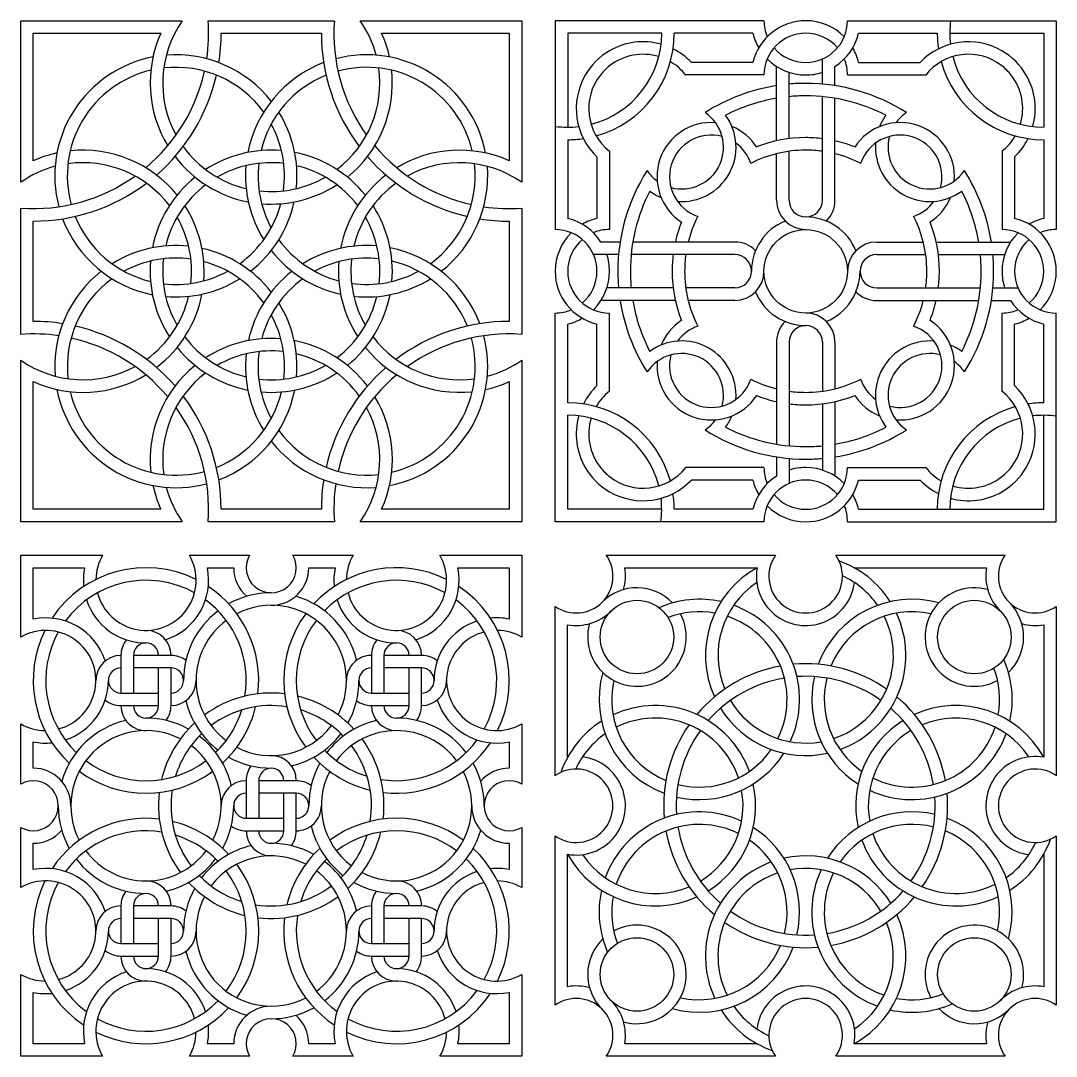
# Model space of a CAD drawing. Header units: millimetres. Extents: x -126 to 126, y -140 to 126.
# Drawn here: x 2 to 126, y 2 to 126 of the extents above; entities that cross this region are included whole.
import ezdxf

# ---------------------------------------------------------------- set-up
doc = ezdxf.new("R2010")
doc.units = ezdxf.units.MM
doc.header["$MEASUREMENT"] = 0
doc.layers.add('Layer 03', color=5, linetype='Continuous')

msp = doc.modelspace()

# ---------------------------------------------------------------- linework, layer by layer
at = {"layer": 'Layer 03'}
for p, q in [((2, 106.65), (2, 126)), ((2, 126), (21.35, 126)), ((24.45, 126), (39.55, 126)), ((42.65, 126), (62, 126)), ((62, 126), (62, 106.65)), ((91, 126), (66, 126)), ((66, 126), (66, 101)), ((101, 126), (126, 126)), ((126, 126), (126, 101)), ((67.5, 124.5), (67.5, 113.25)), ((78.75, 124.5), (67.5, 124.5)), ((89.68, 124.5), (80.25, 124.5)), ((102.32, 124.5), (111.75, 124.5)), ((113.25, 124.5), (124.5, 124.5)), ((124.5, 124.5), (124.5, 113.25)), ((89.68, 121), (82.31, 121)), ((98, 118.41), (98, 121.42)), ((102.32, 121), (109.69, 121)), ((91, 119.5), (81.63, 119.5)), ((101, 119.5), (110.37, 119.5)), ((98, 104.5), (98, 116.9)), ((67.5, 111.75), (67.5, 102.32)), ((124.5, 111.75), (124.5, 102.32)), ((72.5, 110.37), (72.5, 101)), ((119.5, 110.37), (119.5, 101)), ((71, 109.69), (71, 102.32)), ((121, 109.69), (121, 102.32)), ((2, 88.45), (2, 103.55)), ((62, 103.55), (62, 88.45)), ((73.59, 98), (70.58, 98)), ((87.5, 98), (75.1, 98)), ((104.5, 94), (116.9, 94)), ((118.41, 94), (121.42, 94)), ((66, 66), (66, 91)), ((72.5, 81.63), (72.5, 91)), ((119.5, 81.63), (119.5, 91)), ((126, 66), (126, 91)), ((67.5, 80.25), (67.5, 89.68)), ((71, 82.31), (71, 89.68)), ((121, 82.31), (121, 89.68)), ((124.5, 80.25), (124.5, 89.68)), ((94, 87.5), (94, 75.1)), ((2, 66), (2, 85.35)), ((62, 85.35), (62, 66)), ((67.5, 67.5), (67.5, 78.75)), ((124.5, 67.5), (124.5, 78.75)), ((94, 73.59), (94, 70.58)), ((91, 72.5), (81.63, 72.5)), ((101, 72.5), (110.37, 72.5)), ((89.68, 71), (82.31, 71)), ((102.32, 71), (109.69, 71)), ((78.75, 67.5), (67.5, 67.5)), ((89.68, 67.5), (80.25, 67.5)), ((102.32, 67.5), (124.5, 67.5)), ((21.35, 66), (2, 66)), ((39.55, 66), (24.45, 66)), ((62, 66), (42.65, 66)), ((91, 66), (66, 66)), ((101, 66), (126, 66)), ((2, 52.2), (2, 62)), ((2, 62), (11.8, 62)), ((22.2, 62), (29.4, 62)), ((34.6, 62), (41.8, 62)), ((52.2, 62), (62, 62)), ((62, 62), (62, 52.2)), ((72.12, 62), (92.39, 62)), ((99.6, 62), (119.87, 62)), ((65.99, 35.6), (65.99, 55.87)), ((125.99, 55.87), (125.99, 35.6)), ((14, 50), (14, 45.5)), ((15.5, 50), (15.5, 45.5)), ((20, 50), (15.5, 50)), ((44, 50), (44, 45.5)), ((50, 50), (45.5, 50)), ((45.5, 50), (45.5, 45.5)), ((20, 48.5), (15.5, 48.5)), ((18.5, 44), (18.5, 48.5)), ((20, 44), (20, 48.5)), ((50, 48.5), (45.5, 48.5)), ((48.5, 44), (48.5, 48.5)), ((50, 44), (50, 48.5)), ((14, 45.5), (18.5, 45.5)), ((44, 45.5), (48.5, 45.5)), ((14, 44), (18.5, 44)), ((44, 44), (48.5, 44)), ((2, 34.6), (2, 41.8)), ((62, 41.8), (62, 34.6)), ((29, 35), (29, 30.5)), ((30.5, 35), (30.5, 30.5)), ((35, 35), (30.5, 35)), ((35, 33.5), (30.5, 33.5)), ((33.5, 29), (33.5, 33.5)), ((35, 29), (35, 33.5)), ((29, 30.5), (33.5, 30.5)), ((2, 22.2), (2, 29.4)), ((29, 29), (33.5, 29)), ((62, 29.4), (62, 22.2)), ((65.99, 8.13), (65.99, 28.4)), ((125.99, 28.4), (125.99, 8.13)), ((14, 20), (14, 15.5)), ((20, 20), (15.5, 20)), ((15.5, 20), (15.5, 15.5)), ((44, 20), (44, 15.5)), ((50, 20), (45.5, 20)), ((45.5, 20), (45.5, 15.5)), ((20, 18.5), (15.5, 18.5)), ((18.5, 14), (18.5, 18.5)), ((20, 14), (20, 18.5)), ((50, 18.5), (45.5, 18.5)), ((48.5, 14), (48.5, 18.5)), ((50, 14), (50, 18.5)), ((14, 15.5), (18.5, 15.5)), ((44, 15.5), (48.5, 15.5)), ((14, 14), (18.5, 14)), ((44, 14), (48.5, 14)), ((2, 2), (2, 11.8)), ((62, 11.8), (62, 2)), ((11.8, 2), (2, 2)), ((29.4, 2), (22.2, 2)), ((41.8, 2), (34.6, 2)), ((62, 2), (52.2, 2)), ((92.39, 2), (72.12, 2)), ((119.87, 2), (99.6, 2))]:
    msp.add_line(p, q, dxfattribs=at)
for points in [[(3.5, 109.22), (3.5, 124.5), (18.78, 124.5)], [(26, 124.5), (38, 124.5)], [(45.22, 124.5), (60.5, 124.5), (60.5, 109.22)], [(92.5, 111.61), (92.5, 120.52)], [(99.5, 118.23), (99.5, 120.52)], [(94, 111.87), (94, 119.82)], [(99.5, 104.5), (99.5, 116.71)], [(94, 104.5), (94, 110.36)], [(92.5, 104.5), (92.5, 110.07)], [(3.5, 90), (3.5, 102)], [(60.5, 102), (60.5, 90)], [(73.77, 99.5), (71.48, 99.5)], [(87.5, 99.5), (75.29, 99.5)], [(104.5, 99.5), (110.07, 99.5)], [(111.61, 99.5), (120.52, 99.5)], [(104.5, 98), (110.36, 98)], [(111.87, 98), (119.82, 98)], [(80.13, 94), (72.18, 94)], [(87.5, 94), (81.64, 94)], [(80.39, 92.5), (71.48, 92.5)], [(87.5, 92.5), (81.93, 92.5)], [(104.5, 92.5), (116.71, 92.5)], [(118.23, 92.5), (120.52, 92.5)], [(92.5, 87.5), (92.5, 75.29)], [(98, 87.5), (98, 81.64)], [(99.5, 87.5), (99.5, 81.93)], [(18.78, 67.5), (3.5, 67.5), (3.5, 82.78)], [(60.5, 82.78), (60.5, 67.5), (45.22, 67.5)], [(98, 80.13), (98, 72.18)], [(99.5, 80.39), (99.5, 71.48)], [(92.5, 73.77), (92.5, 71.48)], [(38, 67.5), (26, 67.5)], [(3.5, 54.35), (3.5, 60.5), (9.65, 60.5)], [(24.35, 60.5), (27.5, 60.5)], [(36.5, 60.5), (39.65, 60.5)], [(54.35, 60.5), (60.5, 60.5), (60.5, 54.35)], [(74.32, 60.5), (90.18, 60.5)], [(101.8, 60.5), (117.66, 60.5)], [(67.49, 37.81), (67.49, 53.67)], [(124.49, 53.67), (124.49, 37.81)], [(3.5, 36.5), (3.5, 39.65)], [(60.5, 39.65), (60.5, 36.5)], [(3.5, 24.35), (3.5, 27.5)], [(60.5, 27.5), (60.5, 24.35)], [(67.49, 10.33), (67.49, 26.19)], [(124.49, 26.19), (124.49, 10.33)], [(9.65, 3.5), (3.5, 3.5), (3.5, 9.65)], [(60.5, 9.65), (60.5, 3.5), (54.35, 3.5)], [(27.5, 3.5), (24.35, 3.5)], [(39.65, 3.5), (36.5, 3.5)], [(90.18, 3.5), (74.32, 3.5)], [(117.66, 3.5), (101.8, 3.5)]]:
    msp.add_lwpolyline(points, dxfattribs=at)
for centre, radius in [((96, 96), 5), ((75.79, 52.2), 4.4), ((116.19, 52.2), 4.4), ((75.79, 11.8), 4.4), ((116.19, 11.8), 4.4)]:
    msp.add_circle(centre, radius, dxfattribs=at)
for centre, radius, start, end in [((32, 118.54), 13, 144.9986, 208.6834), ((3.5, 124.5), 21, 351.6273, 4.096), ((60.5, 124.5), 21, 175.904, 215.5053), ((32, 118.54), 13, 14.8562, 35.0014), ((96, 119.5), 6.5, 90, 166.6576), ((96, 126), 5, 180, 202.6199), ((96, 119.5), 6.5, 44.7603, 90), ((96, 126), 5, 270, 360), ((124.5, 124.5), 11.25, 172.3377, 186.6975), ((32, 118.54), 14.5, 155.7443, 211.2486), ((3.5, 124.5), 22.5, 350.9952, 0), ((60.5, 124.5), 22.5, 180, 217.0601), ((32, 118.54), 14.5, 12.4143, 24.2557), ((67.5, 124.5), 11.25, 284.3802, 0), ((67.5, 124.5), 12.75, 285.4644, 360), ((96, 126), 6.5, 193.3424, 210), ((96, 119.5), 5, 90, 180), ((96, 119.5), 5, 40.5416, 90), ((96, 126), 6.5, 302.579, 346.6576), ((124.5, 124.5), 12.75, 180, 188.4322), ((76.52, 115.48), 8, 74.3535, 120.1292), ((115.48, 115.48), 8, 59.8708, 136.4133), ((20.58, 107.42), 14.5, 100.89, 194.7746), ((20.58, 107.42), 14.5, 38.0294, 94.5246), ((43.42, 107.42), 14.5, 10.89, 104.7746), ((76.52, 115.48), 8, 120.1292, 149.8708), ((76.52, 115.48), 6.5, 73.1705, 128.1547), ((76.52, 115.48), 8, 43.5867, 63.2839), ((96, 126), 5, 220.5416, 270), ((96, 119.5), 6.5, 13.3424, 30), ((115.48, 115.48), 6.5, 51.8453, 141.8453), ((124.5, 124.5), 11.25, 194.3802, 270), ((115.48, 115.48), 8, 30.1292, 59.8708), ((20.58, 107.42), 13, 35.9891, 96.4202), ((43.42, 107.42), 14.5, 110.7798, 168.8475), ((32, 118.54), 13, 307.1867, 7.9446), ((43.42, 107.42), 13, 13.3319, 105.2775), ((76.52, 115.48), 6.5, 128.1547, 141.8453), ((76.52, 115.48), 6.5, 38.1547, 59.7678), ((96, 126), 6.5, 224.7603, 270), ((96, 119.5), 5, 360, 22.6199), ((124.5, 124.5), 12.75, 195.4644, 270), ((115.48, 115.48), 6.5, 38.1547, 51.8453), ((20.58, 107.42), 13, 103.3319, 195.2775), ((3.5, 124.5), 21, 309.9292, 347.5207), ((3.5, 124.5), 22.5, 311.0037, 347.111), ((43.42, 107.42), 13, 111.9277, 166.5357), ((32, 118.54), 14.5, 308.9811, 6.0489), ((76.52, 115.48), 8, 149.8708, 226.4133), ((76.52, 115.48), 6.5, 141.8453, 231.8453), ((96, 126), 6.5, 270, 287.9202), ((115.48, 115.48), 6.5, 343.1705, 38.1547), ((115.48, 115.48), 8, 344.3535, 30.1292), ((96, 96), 22.5, 98.949, 122.4024), ((96, 96), 22.5, 90, 95.0997), ((96, 96), 22.5, 57.5976, 90), ((96, 96), 21, 99.5941, 117.194), ((96, 96), 21, 90, 95.465), ((96, 96), 21, 62.806, 90), ((20.58, 107.42), 14.5, 353.9511, 31.7923), ((81.15, 110.85), 5, 255, 56.0501), ((81.15, 110.85), 6.5, 265.5416, 36.097), ((110.85, 110.85), 6.5, 143.903, 157.6199), ((110.85, 110.85), 5, 123.9499, 143.9168), ((20.58, 107.42), 13, 352.0554, 28.5282), ((67.5, 124.5), 11.25, 262.3377, 276.6975), ((84.69, 107.31), 6.5, 85.5416, 236.7198), ((84.69, 107.31), 6.5, 33.2802, 67.6199), ((107.31, 107.31), 6.5, 355.5416, 146.7198), ((67.5, 124.5), 12.75, 270, 278.4322), ((84.69, 107.31), 5, 75, 251.2435), ((96, 96), 16, 90, 111.5605), ((96, 96), 16, 82.8192, 90), ((96, 96), 16, 68.4395, 77.3644), ((107.31, 107.31), 5, 345, 161.2435), ((110.85, 110.85), 5, 165, 326.0501), ((115.48, 115.48), 6.5, 308.1547, 329.7678), ((115.48, 115.48), 8, 313.5867, 333.2839), ((9.46, 96), 14.5, 38.9811, 96.0489), ((32, 118.54), 13, 215.7918, 256.6681), ((32, 96), 14.5, 85.1691, 122.8123), ((60.5, 124.5), 21, 219.9292, 257.5207), ((54.54, 96), 14.5, 65.7443, 121.2486), ((84.69, 107.31), 5, 18.7565, 53.9168), ((96, 96), 14.5, 90, 116.9839), ((96, 96), 14.5, 82.0719, 90), ((110.85, 110.85), 6.5, 175.5416, 306.097), ((9.46, 96), 14.5, 102.4143, 114.2557), ((32, 118.54), 14.5, 217.3937, 259.11), ((32, 96), 14.5, 38.9811, 78.8475), ((60.5, 124.5), 22.5, 221.0037, 257.111), ((96, 96), 14.5, 63.0161, 76.032), ((9.46, 96), 13, 104.8562, 125.0014), ((9.46, 96), 13, 37.1867, 97.9446), ((32, 96), 13, 83.4076, 119.8826), ((43.42, 107.42), 14.5, 175.1691, 211.7923), ((43.42, 107.42), 13, 173.4076, 208.5282), ((32, 96), 13, 37.1867, 76.5357), ((54.54, 96), 13, 54.9986, 118.6834), ((43.42, 107.42), 13, 305.9891, 6.4202), ((43.42, 107.42), 14.5, 308.0294, 4.5246), ((96, 96), 22.5, 147.5976, 180), ((81.15, 110.85), 5, 213.9499, 233.9168), ((96, 96), 22.5, 8.949, 32.4024), ((3.5, 124.5), 21, 265.904, 305.5053), ((32, 96), 14.5, 128.9811, 168.8475), ((32, 118.54), 13, 263.5798, 299.8826), ((54.54, 96), 14.5, 127.3937, 169.11), ((3.5, 124.5), 22.5, 270, 307.0601), ((32, 96), 13, 127.1867, 166.5357), ((32, 118.54), 14.5, 265.4754, 302.8123), ((54.54, 96), 13, 125.7918, 166.6681), ((96, 96), 21, 152.806, 180), ((81.15, 110.85), 6.5, 233.903, 247.6199), ((96, 96), 21, 9.5941, 27.194), ((20.58, 107.42), 14.5, 308.0294, 347.5857), ((96, 104.5), 3.5, 180, 270), ((96, 104.5), 2, 180, 270), ((96, 104.5), 2, 270, 0), ((96, 104.5), 3.5, 314.7582, 0), ((107.31, 107.31), 5, 288.7565, 323.9168), ((107.31, 107.31), 6.5, 303.2802, 337.6199), ((9.46, 96), 14.5, 355.4754, 32.8123), ((20.58, 107.42), 13, 305.9891, 345.1438), ((32, 96), 14.5, 355.1691, 32.8123), ((60.5, 124.5), 21, 261.6273, 274.096), ((20.58, 107.42), 14.5, 200.7798, 258.8475), ((20.58, 107.42), 13, 201.9277, 256.5357), ((9.46, 96), 13, 353.5798, 29.8826), ((32, 96), 13, 353.4076, 29.8826), ((60.5, 124.5), 22.5, 260.9952, 270), ((66, 96), 6.5, 32.579, 76.6576), ((72.5, 96), 6.5, 103.3424, 120), ((96, 96), 16, 158.4395, 167.3644), ((96, 96), 14.5, 153.0161, 166.032), ((96, 96), 6.5, 112.2804, 180), ((96, 96), 6.5, 22.2804, 90), ((96, 96), 14.5, 0, 26.9839), ((96, 96), 16, 0, 21.5605), ((119.5, 96), 6.5, 0, 76.6576), ((126, 96), 6.5, 103.3424, 120), ((66, 96), 5, 0, 90), ((72.5, 96), 6.5, 134.7603, 180), ((72.5, 96), 5, 90, 112.6199), ((119.5, 96), 5, 0, 90), ((126, 96), 6.5, 134.7603, 180), ((126, 96), 5, 90, 112.6199), ((43.42, 107.42), 13, 215.9891, 255.1438), ((72.5, 96), 5, 130.5416, 180), ((87.5, 96), 3.5, 44.7582, 90), ((104.5, 96), 3.5, 90, 180), ((126, 96), 5, 130.5416, 180), ((20.58, 84.58), 14.5, 83.9511, 121.7923), ((20.58, 84.58), 14.5, 38.0294, 77.5857), ((43.42, 107.42), 14.5, 218.0294, 257.5857), ((43.42, 84.58), 14.5, 85.1691, 121.7923), ((43.42, 84.58), 14.5, 20.7798, 78.8475), ((66, 96), 6.5, 360, 17.9202), ((96, 96), 16, 172.8192, 180), ((96, 96), 14.5, 172.0719, 180), ((87.5, 96), 2, 360, 90), ((104.5, 96), 2, 90, 180), ((96, 96), 21, 0, 5.465), ((96, 96), 22.5, 0, 5.0997), ((20.58, 84.58), 13, 82.0554, 118.5282), ((32, 96), 14.5, 175.1691, 212.8123), ((32, 96), 13, 173.4076, 209.8826), ((20.58, 84.58), 13, 35.9891, 75.1438), ((43.42, 84.58), 13, 83.4076, 118.5282), ((54.54, 96), 14.5, 175.4754, 212.8123), ((54.54, 96), 13, 173.5798, 209.8826), ((43.42, 84.58), 13, 21.9277, 76.5357), ((20.58, 84.58), 14.5, 128.0294, 184.5246), ((20.58, 107.42), 13, 263.4076, 298.5282), ((43.42, 84.58), 14.5, 128.0294, 167.5857), ((43.42, 107.42), 13, 262.0554, 298.5282), ((72.5, 96), 6.5, 180, 256.6576), ((72.5, 96), 5, 180, 270), ((66, 96), 5, 310.5416, 0), ((66, 96), 6.5, 314.7603, 0), ((96, 96), 22.5, 180, 185.0997), ((96, 96), 21, 180, 185.465), ((96, 96), 16, 180, 201.5605), ((96, 96), 14.5, 180, 206.9839), ((87.5, 96), 3.5, 270, 0), ((87.5, 96), 2, 270, 0), ((96, 96), 6.5, 292.2804, 0), ((104.5, 96), 2, 180, 270), ((96, 96), 14.5, 352.0719, 360), ((96, 96), 16, 352.8192, 0), ((96, 96), 21, 332.806, 0), ((96, 96), 22.5, 327.5976, 360), ((126, 96), 6.5, 180, 197.9202), ((126, 96), 5, 180, 270), ((119.5, 96), 5, 310.5416, 0), ((119.5, 96), 6.5, 314.7603, 360), ((20.58, 84.58), 13, 125.9891, 186.4202), ((20.58, 107.42), 14.5, 265.1691, 301.7923), ((43.42, 84.58), 13, 125.9891, 165.1438), ((43.42, 107.42), 14.5, 263.9511, 301.7923), ((9.46, 96), 13, 305.7918, 346.6681), ((9.46, 96), 14.5, 307.3937, 349.11), ((32, 96), 14.5, 308.9811, 348.8475), ((96, 96), 6.5, 202.2804, 270), ((104.5, 96), 3.5, 224.7582, 270), ((20.58, 84.58), 14.5, 355.1691, 31.7923), ((32, 96), 13, 307.1867, 346.5357), ((96, 96), 22.5, 188.949, 212.4024), ((96, 96), 21, 189.5941, 207.194), ((96, 96), 14.5, 333.0161, 346.032), ((96, 96), 16, 338.4395, 347.3644), ((126, 96), 6.5, 212.579, 256.6576), ((20.58, 84.58), 13, 353.4076, 28.5282), ((66, 96), 5, 270, 292.6199), ((96, 87.5), 3.5, 360, 90), ((119.5, 96), 5, 270, 292.6199), ((3.5, 67.5), 22.5, 80.9952, 90), ((3.5, 67.5), 22.5, 41.0037, 77.111), ((60.5, 67.5), 22.5, 90, 127.0601), ((66, 96), 6.5, 283.3424, 300), ((84.69, 84.69), 6.5, 123.2802, 157.6199), ((84.69, 84.69), 5, 108.7565, 143.9168), ((96, 87.5), 3.5, 134.7582, 180), ((96, 87.5), 2, 90, 180), ((96, 87.5), 2, 0, 90), ((107.31, 84.69), 5, 255, 71.2435), ((107.31, 84.69), 6.5, 265.5416, 56.7198), ((119.5, 96), 6.5, 283.3424, 300), ((3.5, 67.5), 21, 81.6273, 94.096), ((32, 96), 13, 217.1867, 256.5357), ((54.54, 96), 13, 217.1867, 277.9446), ((43.42, 84.58), 14.5, 280.89, 14.7746), ((60.5, 67.5), 21, 85.904, 125.5053), ((3.5, 67.5), 21, 39.9292, 77.5207), ((32, 96), 14.5, 218.9811, 258.8475), ((32, 73.46), 14.5, 85.4754, 122.8123), ((32, 73.46), 14.5, 37.3937, 79.11), ((54.54, 96), 14.5, 218.9811, 276.0489), ((43.42, 84.58), 13, 283.3319, 15.2775), ((81.15, 81.15), 6.5, 355.5416, 126.097), ((110.85, 81.15), 6.5, 85.5416, 216.097), ((110.85, 81.15), 6.5, 53.903, 67.6199), ((32, 73.46), 13, 83.5798, 119.8826), ((43.42, 84.58), 14.5, 173.9511, 211.7923), ((43.42, 84.58), 13, 172.0554, 208.5282), ((32, 73.46), 13, 35.7918, 76.6681), ((81.15, 81.15), 5, 345, 146.0501), ((84.69, 84.69), 5, 165, 341.2435), ((110.85, 81.15), 5, 75, 236.0501), ((9.46, 96), 13, 234.9986, 298.6834), ((32, 73.46), 14.5, 128.9811, 186.0489), ((32, 96), 13, 263.4076, 299.8826), ((60.5, 67.5), 22.5, 131.0037, 167.111), ((54.54, 96), 13, 284.8562, 305.0014), ((84.69, 84.69), 6.5, 175.5416, 326.7198), ((110.85, 81.15), 5, 33.9499, 53.9168), ((9.46, 96), 14.5, 245.7443, 301.2486), ((32, 73.46), 13, 127.1867, 187.9446), ((32, 96), 14.5, 265.1691, 302.8123), ((60.5, 67.5), 21, 129.9292, 167.5207), ((54.54, 96), 14.5, 282.4143, 294.2557), ((76.52, 76.52), 8, 133.5867, 153.2839), ((96, 96), 14.5, 243.0161, 256.032), ((96, 96), 14.5, 270, 296.9839), ((107.31, 84.69), 5, 198.7565, 233.9168), ((115.48, 76.52), 8, 329.8708, 46.4133), ((20.58, 84.58), 14.5, 190.89, 284.7746), ((20.58, 84.58), 13, 193.3319, 285.2775), ((3.5, 67.5), 22.5, 360, 37.0601), ((20.58, 84.58), 13, 291.9277, 346.5357), ((20.58, 84.58), 14.5, 290.7798, 348.8475), ((32, 73.46), 14.5, 335.7443, 31.2486), ((76.52, 76.52), 6.5, 128.1547, 149.7678), ((96, 96), 16, 248.4395, 257.3644), ((96, 96), 14.5, 262.0719, 270), ((96, 96), 16, 270, 291.5605), ((107.31, 84.69), 6.5, 213.2802, 247.6199), ((115.48, 76.52), 6.5, 321.8453, 51.8453), ((3.5, 67.5), 21, 355.904, 35.5053), ((32, 73.46), 13, 324.9986, 28.6834), ((67.5, 67.5), 12.75, 15.4644, 90), ((96, 96), 16, 262.8192, 270), ((124.5, 67.5), 12.75, 105.4644, 180), ((124.5, 67.5), 12.75, 90, 98.4322), ((67.5, 67.5), 11.25, 14.3802, 90), ((76.52, 76.52), 8, 164.3535, 210.1292), ((76.52, 76.52), 6.5, 163.1705, 218.1547), ((81.15, 81.15), 5, 303.9499, 323.9168), ((81.15, 81.15), 6.5, 323.903, 337.6199), ((124.5, 67.5), 11.25, 104.3802, 180), ((124.5, 67.5), 11.25, 82.3377, 96.6975), ((43.42, 84.58), 13, 215.9891, 276.4202), ((96, 96), 22.5, 237.5976, 270), ((96, 96), 21, 242.806, 270), ((96, 96), 21, 279.5941, 297.194), ((96, 96), 22.5, 278.949, 302.4024), ((43.42, 84.58), 14.5, 218.0294, 274.5246), ((96, 96), 21, 270, 275.465), ((96, 96), 22.5, 270, 275.0997), ((76.52, 76.52), 8, 210.1292, 239.8708), ((76.52, 76.52), 6.5, 218.1547, 231.8453), ((76.52, 76.52), 6.5, 231.8453, 321.8453), ((96, 72.5), 5, 180, 202.6199), ((96, 66), 6.5, 90, 107.9202), ((96, 66), 6.5, 44.7603, 90), ((96, 72.5), 5, 270, 0), ((115.48, 76.52), 6.5, 218.1547, 239.7678), ((115.48, 76.52), 6.5, 308.1547, 321.8453), ((115.48, 76.52), 8, 300.1292, 329.8708), ((60.5, 67.5), 22.5, 170.9952, 180), ((76.52, 76.52), 8, 239.8708, 316.4133), ((96, 66), 6.5, 122.579, 166.6576), ((96, 72.5), 6.5, 193.3424, 210), ((96, 66), 5, 90, 180), ((96, 66), 5, 40.5416, 90), ((96, 72.5), 6.5, 270, 346.6576), ((115.48, 76.52), 8, 223.5867, 243.2839), ((115.48, 76.52), 6.5, 253.1705, 308.1547), ((32, 73.46), 14.5, 192.4143, 204.2557), ((32, 73.46), 13, 194.8562, 215.0014), ((60.5, 67.5), 21, 171.6273, 184.096), ((115.48, 76.52), 8, 254.3535, 300.1292), ((67.5, 67.5), 11.25, 352.3377, 6.6975), ((67.5, 67.5), 12.75, 0, 8.4322), ((96, 72.5), 5, 220.5416, 270), ((96, 66), 6.5, 13.3424, 30), ((96, 72.5), 6.5, 224.7603, 270), ((96, 66), 5, 0, 22.6199), ((17, 59), 6, 150.0473, 179.1464), ((17, 59), 6, 194.5093, 29.9527), ((32, 60.5), 3, 150, 30), ((47, 59), 6, 150.0473, 179.1464), ((47, 59), 6, 194.5093, 29.9527), ((68.51, 59.48), 4.4, 235.0295, 34.9705), ((95.99, 59.48), 4.4, 145.0295, 34.9705), ((95.99, 50), 12, 32.4686, 70.5434), ((123.47, 59.48), 4.4, 145.0295, 304.9705), ((17, 47), 13.5, 63.6018, 146.4303), ((17, 59), 7.5, 168.4898, 185.7713), ((17, 59), 7.5, 288.1885, 11.5102), ((32, 60.5), 4.5, 180, 229.3989), ((32, 60.5), 4.5, 270, 0), ((47, 47), 13.5, 63.6018, 137.1666), ((47, 59), 7.5, 168.4898, 185.7713), ((47, 59), 7.5, 288.1885, 11.5102), ((68.51, 59.48), 5.9, 344.2085, 9.9681), ((95.99, 50), 12, 118.955, 204.4785), ((95.99, 59.48), 5.9, 170.0319, 352.6047), ((95.99, 50), 10.5, 34.8591, 65.2365), ((123.47, 59.48), 5.9, 170.0319, 225), ((17, 47), 12, 61.0344, 143.5702), ((47, 47), 12, 61.0344, 135.9514), ((95.99, 50), 10.5, 123.8548, 202.5978), ((17, 47), 13.5, 353.2169, 56.4303), ((32, 47), 10.5, 90, 119.0593), ((32, 47), 10.5, 13.2912, 73.8049), ((47, 47), 13.5, 333.6018, 56.4303), ((75.79, 52.2), 5.9, 43.9, 135), ((116.19, 52.2), 5.9, 74.2085, 298.1414), ((17, 59), 7.5, 198.2357, 270), ((17, 47), 12, 351.0257, 53.5702), ((32, 47), 9, 332.7204, 117.2796), ((47, 59), 7.5, 198.2357, 270.0001), ((47, 47), 12, 331.0344, 53.5702), ((83.26, 44.73), 12, 77.4686, 113.721), ((83.26, 44.73), 12, 335.0397, 69.9603), ((108.72, 44.73), 12, 74.4361, 159.4785), ((116.19, 52.2), 5.9, 313.9, 45), ((32, 47), 10.5, 127.3832, 180.0001), ((47, 47), 13.5, 143.6639, 216.3361), ((68.51, 59.48), 5.9, 260.0319, 315), ((75.79, 52.2), 5.9, 164.2085, 28.1414), ((83.26, 44.73), 10.5, 79.8591, 110.8965), ((83.26, 44.73), 10.5, 333.4977, 71.5023), ((108.72, 44.73), 10.5, 77.5218, 157.5978), ((95.99, 50), 10.5, 288.4977, 26.5023), ((95.99, 50), 12, 290.0397, 24.9603), ((5, 47), 7.5, 18.1885, 101.5102), ((32, 47), 9, 126.8699, 233.1301), ((47, 47), 12, 143.1301, 216.8699), ((59, 47), 7.5, 108.2357, 180), ((59, 47), 7.5, 78.4898, 95.7713), ((123.47, 59.48), 5.9, 254.2085, 279.9681), ((5, 47), 6, 284.5093, 119.9527), ((17, 47), 13.5, 153.6018, 227.1666), ((17, 47), 12, 151.0344, 225.9514), ((17, 50), 3, 0, 90), ((47, 50), 3, 0, 90), ((59, 47), 6, 104.5093, 299.9527), ((59, 47), 6, 60.0473, 89.1464), ((17, 50), 3, 141.3207, 180), ((17, 50), 1.5, 360, 180), ((47, 50), 3, 141.3207, 180), ((47, 50), 1.5, 360, 180), ((14, 47), 3, 90, 180), ((20, 47), 3, 53.5764, 90), ((44, 47), 3, 90, 180.0002), ((50, 47), 3, 51.3207, 90), ((14, 47), 1.5, 90, 270), ((20, 47), 1.5, 270, 90), ((44, 47), 1.5, 90, 270), ((50, 47), 1.5, 270, 90), ((95.99, 32), 17, 100.2339, 140.0263), ((95.99, 32), 17, 55.2339, 95.0263), ((108.72, 44.73), 10.5, 349.8591, 20.8965), ((108.72, 44.73), 12, 347.4686, 23.721), ((83.26, 44.73), 12, 164.4361, 249.4785), ((95.99, 32), 15.5, 99.4511, 138.8628), ((95.99, 32), 15.5, 54.4511, 93.8628), ((108.72, 44.73), 12, 166.8164, 237.5314), ((108.72, 44.73), 10.5, 165.8791, 235.1409), ((5, 47), 7.5, 288.2357, 359.9999), ((20, 47), 3, 270, 0), ((32, 47), 10.5, 330.9407, 0), ((50, 47), 3, 270, 0), ((83.26, 44.73), 10.5, 167.5218, 247.5978), ((14, 47), 3, 231.3207, 270), ((32, 32), 13.5, 83.2169, 126.3361), ((32, 32), 13.5, 42.8334, 76.5201), ((59, 47), 7.5, 198.1885, 281.5102), ((95.99, 32), 17, 10.2339, 50.0263), ((17, 44), 3, 180, 270.0002), ((17, 44), 1.5, 180, 0), ((17, 44), 3, 323.5764, 0), ((32, 47), 10.5, 193.2912, 232.6168), ((32, 32), 12, 81.0257, 126.8699), ((17, 47), 12, 314.0486, 342.8856), ((17, 47), 13.5, 312.8334, 346.5201), ((32, 32), 12, 44.0486, 72.8856), ((44, 47), 3, 233.5764, 270), ((47, 44), 3, 180, 270), ((47, 44), 1.5, 180, 0), ((47, 44), 3, 323.5764, 0), ((77.99, 32), 12, 20.0397, 114.9603), ((95.99, 50), 12, 211.8164, 282.5314), ((95.99, 50), 10.5, 210.8791, 280.1409), ((95.99, 32), 15.5, 9.4511, 48.8628), ((113.99, 32), 12, 28.955, 114.4785), ((17, 32), 10.5, 103.2912, 163.8049), ((17, 32), 10.5, 60.9407, 90), ((47, 32), 10.5, 103.2912, 142.6168), ((47, 32), 10.5, 37.3832, 89.9999), ((77.99, 32), 10.5, 18.4977, 116.5023), ((113.99, 32), 12, 121.8164, 192.5314), ((113.99, 32), 10.5, 33.8548, 112.5978), ((5, 47), 6, 240.0473, 269.1464), ((17, 32), 9, 62.7204, 207.2796), ((32, 32), 13.5, 132.8334, 166.5201), ((32, 47), 9, 242.7204, 323.1301), ((47, 32), 9, 36.8699, 143.1301), ((77.99, 32), 12, 122.4686, 160.5434), ((95.99, 32), 17, 145.2339, 185.0263), ((95.99, 32), 15.5, 144.4511, 183.8628), ((113.99, 32), 10.5, 120.8791, 190.1409), ((108.72, 44.73), 10.5, 243.4977, 341.5023), ((32, 32), 12, 134.0486, 162.8856), ((17, 32), 10.5, 13.2912, 52.6168), ((32, 47), 10.5, 283.2912, 322.6168), ((32, 32), 13.5, 353.2169, 36.3361), ((47, 47), 12, 261.0257, 323.5702), ((77.99, 32), 10.5, 124.8591, 155.2365), ((108.72, 44.73), 12, 245.0397, 339.9603), ((5, 47), 7.5, 258.4898, 275.7713), ((17, 32), 9, 332.7204, 53.1301), ((47, 47), 12, 224.0486, 252.8856), ((32, 32), 12, 351.0257, 36.8699), ((47, 47), 13.5, 263.2169, 326.4303), ((83.26, 44.73), 10.5, 255.8791, 325.1409), ((17, 47), 12, 233.1301, 306.8699), ((32, 47), 10.5, 240.9407, 269.9999), ((32, 35), 3, 0, 90), ((47, 47), 13.5, 222.8334, 256.5201), ((68.51, 32), 5.9, 260.0319, 82.6047), ((83.26, 44.73), 12, 256.8164, 327.5314), ((123.47, 32), 5.9, 80.0319, 262.6047), ((3.5, 32), 4.5, 360, 90), ((17, 47), 13.5, 233.6639, 306.3361), ((32, 35), 3, 143.5764, 180), ((32, 35), 1.5, 360, 180), ((47, 32), 10.5, 150.9407, 180.0001), ((47, 32), 9, 152.7204, 233.1301), ((47, 32), 9, 242.7204, 27.2796), ((47, 32), 10.5, 0, 29.0593), ((60.5, 32), 4.5, 90, 139.3989), ((68.51, 32), 4.4, 235.0295, 124.9705), ((123.47, 32), 4.4, 55.0295, 304.9705), ((3.5, 32), 3, 240, 120), ((29, 32), 3, 90, 180), ((35, 32), 3, 53.5764, 90), ((60.5, 32), 3, 60, 300), ((32, 32), 13.5, 173.2169, 216.3361), ((32, 32), 12, 171.0257, 216.8699), ((29, 32), 1.5, 90, 270), ((35, 32), 1.5, 270, 90), ((77.99, 32), 10.5, 300.8791, 10.1409), ((77.99, 32), 12, 301.8164, 12.5314), ((95.99, 32), 17, 325.2339, 5.0263), ((95.99, 32), 15.5, 324.4511, 3.8628), ((17, 32), 10.5, 180, 209.0593), ((17, 32), 10.5, 330.9407, 359.9999), ((35, 32), 3, 270, 0.0003), ((60.5, 32), 4.5, 180, 270), ((83.26, 19.27), 12, 65.0397, 159.9603), ((108.72, 19.27), 12, 76.8164, 147.5314), ((17, 17), 13.5, 83.2169, 146.4303), ((17, 17), 13.5, 42.8334, 76.5201), ((47, 17), 13.5, 53.6639, 126.3361), ((83.26, 19.27), 10.5, 63.4977, 161.5023), ((108.72, 19.27), 10.5, 75.8791, 145.1409), ((108.72, 19.27), 12, 344.4361, 69.4785), ((3.5, 32), 4.5, 270, 319.3989), ((17, 17), 12, 81.0257, 143.5702), ((29, 32), 3, 233.5764, 270), ((32, 29), 3, 180, 270), ((32, 29), 1.5, 180, 0), ((32, 29), 3, 323.5764, 0), ((47, 32), 10.5, 193.2912, 232.6168), ((47, 17), 12, 53.1301, 126.8699), ((32, 32), 13.5, 312.8334, 346.5201), ((47, 32), 10.5, 283.2912, 343.8049), ((95.99, 32), 17, 190.2339, 230.0263), ((95.99, 32), 15.5, 189.4511, 228.8628), ((83.26, 19.27), 12, 346.8164, 57.5314), ((113.99, 32), 10.5, 198.4977, 296.5023), ((108.72, 19.27), 10.5, 347.5218, 67.5978), ((17, 17), 12, 44.0486, 72.8856), ((32, 17), 10.5, 60.9407, 90), ((32, 32), 12, 314.0486, 342.8856), ((83.26, 19.27), 10.5, 345.8791, 55.1409), ((113.99, 32), 12, 200.0397, 294.9603), ((113.99, 32), 10.5, 304.8591, 335.2365), ((113.99, 32), 12, 302.4686, 340.5434), ((17, 32), 9, 216.8699, 323.1301), ((32, 17), 10.5, 103.2912, 142.6168), ((47, 17), 13.5, 132.8334, 166.5201), ((47, 17), 13.5, 333.6018, 47.1666), ((77.99, 32), 12, 208.955, 294.4785), ((77.99, 32), 10.5, 213.8548, 292.5978), ((17, 32), 10.5, 217.3832, 269.9999), ((17, 32), 10.5, 283.2912, 322.6168), ((32, 17), 9, 62.7204, 143.1301), ((17, 17), 13.5, 323.6639, 36.3361), ((47, 17), 12, 134.0486, 162.8856), ((32, 17), 10.5, 13.2912, 52.6168), ((47, 17), 12, 331.0344, 45.9514), ((95.99, 14), 12, 110.0397, 204.9603), ((95.99, 14), 12, 31.8164, 102.5314), ((5, 17), 7.5, 18.1885, 101.5102), ((32, 32), 12, 224.0486, 252.8856), ((17, 17), 12, 323.1301, 36.8699), ((32, 17), 9, 306.8699, 53.1301), ((59, 17), 7.5, 108.2357, 179.9999), ((59, 17), 7.5, 78.4898, 95.7713), ((95.99, 14), 10.5, 108.4977, 206.5023), ((95.99, 14), 10.5, 30.8791, 100.1409), ((108.72, 19.27), 12, 155.0397, 249.9603), ((108.72, 19.27), 10.5, 153.4977, 251.5023), ((5, 17), 6, 284.5093, 119.9527), ((17, 17), 13.5, 153.6018, 236.4303), ((17, 17), 12, 151.0344, 233.5702), ((17, 20), 3, 0, 90), ((32, 32), 13.5, 222.8334, 256.5201), ((32, 32), 12, 261.0257, 306.8699), ((47, 32), 10.5, 240.9407, 270), ((47, 20), 3, 0, 90.0002), ((59, 17), 6, 104.5093, 299.9527), ((59, 17), 6, 60.0473, 89.1464), ((17, 20), 3, 143.5764, 180), ((17, 20), 1.5, 360, 180), ((32, 17), 10.5, 150.9407, 180), ((32, 17), 9, 152.7204, 297.2796), ((32, 32), 13.5, 263.2169, 306.3361), ((47, 20), 3, 143.5764, 180), ((47, 20), 1.5, 360, 180), ((83.26, 19.27), 12, 167.4686, 203.721), ((83.26, 19.27), 10.5, 169.8591, 200.8965), ((95.99, 32), 15.5, 279.4511, 318.8628), ((14, 17), 3, 90, 180), ((20, 17), 3, 53.5764, 90), ((44, 17), 3, 90, 180), ((50, 17), 3, 51.3207, 90), ((95.99, 32), 17, 280.2339, 320.0263), ((47, 17), 12, 171.0257, 233.5702), ((95.99, 32), 15.5, 234.4511, 273.8628), ((95.99, 14), 12, 298.955, 24.4785), ((14, 17), 1.5, 90, 270), ((20, 17), 1.5, 270, 90), ((47, 17), 13.5, 173.2169, 236.4303), ((44, 17), 1.5, 90, 270), ((50, 17), 1.5, 270, 90), ((75.79, 11.8), 5.9, 254.2085, 118.1414), ((95.99, 32), 17, 235.2339, 275.0263), ((95.99, 14), 10.5, 303.8548, 22.5978), ((116.19, 11.8), 5.9, 344.2085, 208.1414), ((5, 17), 7.5, 288.2357, 360), ((20, 17), 3, 270, 359.9998), ((32, 17), 10.5, 307.3832, 0.0001), ((50, 17), 3, 270, 360), ((75.79, 11.8), 5.9, 133.9, 225), ((83.26, 19.27), 12, 254.4361, 339.4785), ((83.26, 19.27), 10.5, 257.5218, 337.5978), ((14, 17), 3, 231.3207, 270), ((17, 14), 3, 180, 270), ((17, 14), 1.5, 180, 0), ((17, 14), 3, 321.3207, 0), ((32, 17), 10.5, 193.2912, 253.8049), ((44, 17), 3, 233.5764, 270), ((47, 14), 3, 180, 270), ((47, 14), 1.5, 180, 0), ((47, 14), 3, 321.3207, 0), ((59, 17), 7.5, 198.1885, 281.5102), ((17, 5), 7.5, 18.2357, 89.9999), ((47, 5), 7.5, 18.2357, 90), ((5, 17), 6, 240.0473, 269.1464), ((17, 5), 7.5, 108.1885, 191.5102), ((47, 5), 7.5, 108.1885, 191.5102), ((17, 5), 6, 14.5093, 209.9527), ((47, 5), 6, 14.5093, 209.9527), ((68.51, 4.52), 5.9, 74.2085, 99.9681), ((95.99, 4.52), 5.9, 350.0319, 172.6047), ((123.47, 4.52), 5.9, 80.0319, 135), ((5, 17), 7.5, 258.4898, 275.7713), ((47, 17), 13.5, 243.6018, 326.4303), ((47, 17), 12, 241.0344, 323.5702), ((68.51, 4.52), 4.4, 325.0295, 124.9705), ((68.51, 4.52), 5.9, 350.0319, 45), ((95.99, 4.52), 4.4, 325.0295, 214.9705), ((108.72, 19.27), 10.5, 259.8591, 290.8965), ((123.47, 4.52), 4.4, 55.0295, 214.9705), ((17, 17), 13.5, 243.6018, 317.1666), ((17, 17), 12, 241.0344, 315.9514), ((32, 3.5), 4.5, 90, 180), ((32, 17), 10.5, 270, 299.0593), ((95.99, 14), 12, 212.4686, 250.5434), ((95.99, 14), 10.5, 214.8591, 245.2365), ((108.72, 19.27), 12, 257.4686, 293.721), ((116.19, 11.8), 5.9, 223.9, 315), ((32, 3.5), 3, 330, 210), ((32, 3.5), 4.5, 0, 49.3989), ((17, 5), 7.5, 348.4898, 5.7713), ((47, 5), 7.5, 348.4898, 5.7713), ((123.47, 4.52), 5.9, 164.2085, 189.9681), ((17, 5), 6, 330.0473, 359.1464), ((47, 5), 6, 330.0473, 359.1464)]:
    msp.add_arc(centre, radius, start, end, dxfattribs=at)

doc.saveas('drawing.dxf')
